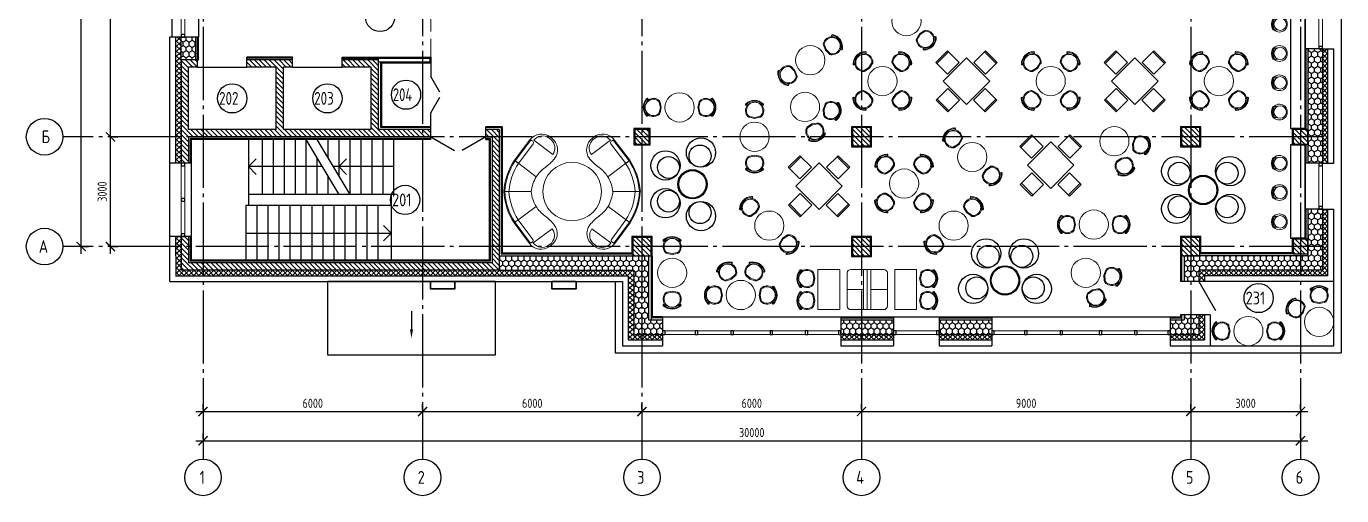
# Model space of a CAD drawing. Header units: millimetres. Extents: x -4830 to 49130, y -6810 to 29910.
# Drawn here: x -4830 to 31127, y -6810 to 6019 of the extents above; entities that cross this region are included whole.
import ezdxf

# ---------------------------------------------------------------- set-up
doc = ezdxf.new("R2010")
doc.units = ezdxf.units.MM
doc.linetypes.add('ГОСТ 2.303 4', pattern=[7, 5, -2, 0])
doc.linetypes.add('ГОСТ 2.303 5', pattern=[24, 20, -1.5, 1, -1.5])
doc.layers.add('Оборудование', color=5, linetype='Continuous', lineweight=18)
doc.layers.add('оси', color=7, linetype='Continuous')
doc.layers.add('текст', color=7, linetype='Continuous')
doc.styles.add('ГОСТ 2.304', font='CS_Gost2304.shx')
doc.dimstyles.new('СПДС', dxfattribs={"dimscale": 100, "dimtxt": 2.5, "dimasz": 2.5, "dimexe": 2, "dimexo": 0.625, "dimgap": 1, "dimtad": 1, "dimdec": 0, "dimtxsty": 'ГОСТ 2.304', "dimblk": 'OBLIQUE', "dimblk1": 'OBLIQUE', "dimblk2": 'OBLIQUE', "dimcen": 2.5, "dimdle": 2, "dimadec": 0, "dimazin": 2, "dimtfac": 0.75, "dimtdec": 4, "dimtmove": 1, "dimatfit": 3, "dimfxl": 1, "dimtfill": 1, "dimtolj": 1, "dimarcsym": 1})
pattern_1 = [(135, (-136569.68, -10084.31), (-67.35192, -67.35192), [])]
pattern_2 = [(135, (-136569.68, -10084.31), (-67.35192, -67.35192), []), (225, (-136569.68, -10084.31), (67.35192, -67.35192), [])]
pattern_3 = [(90, (-136569.684, -10084.31), (-82.48892, 142.875), [95.25, -190.5]), (210, (-136569.684, -10084.31), (-82.48892, -142.875), [95.25, -190.5]), (150, (-136569.684, -10084.31), (-164.97784, 3e-07), [-190.5, 95.25])]
pattern_4 = [(135, (-151569.68, -34084.31), (-67.35192, -67.35192), [])]

# ---------------------------------------------------------------- blocks, each defined once
blk = doc.blocks.new('_ArchTick')
at = {"color": 0, "linetype": 'ByBlock', "const_width": 0.15}
blk.add_lwpolyline([(-0.5, -0.5), (0.5, 0.5)], dxfattribs=at)
blk = doc.blocks.new('*D37')
at = {"layer": 'оси', "color": 0, "lineweight": -2, "ltscale": 100, "transparency": 16777216}
for p, q in [((-200, -5310), (30200, -5310)), ((0, -5247.5), (0, -5110)), ((30000, -5247.5), (30000, -5110))]:
    blk.add_line(p, q, dxfattribs=at)
at = {"layer": 'оси', "color": 0, "lineweight": -2, "ltscale": 100, "transparency": 16777216, "xscale": 250, "yscale": 250, "zscale": 250, "rotation": 180}
blk.add_blockref('_ArchTick', (0, -5310), dxfattribs=at)
at = {"layer": 'оси', "color": 0, "lineweight": -2, "ltscale": 100, "transparency": 16777216, "xscale": 250, "yscale": 250, "zscale": 250}
blk.add_blockref('_ArchTick', (30000, -5310), dxfattribs=at)
at = {"layer": 'оси', "color": 0, "ltscale": 100, "transparency": 16777216, "insert": (15000, -5085), "char_height": 250, "attachment_point": 5, "style": 'ГОСТ 2.304', "bg_fill": 3, "box_fill_scale": 1.1, "bg_fill_color": 256, "bg_fill_true_color": 13158600, "bg_fill_transparency": 0}
blk.add_mtext('\\A1;30000', dxfattribs=at)
blk = doc.blocks.new('*D38')
at = {"layer": 'оси', "color": 0, "lineweight": -2, "ltscale": 100, "transparency": 16777216}
for p, q in [((0, -4447.5), (0, -4310)), ((6000, -4447.5), (6000, -4310)), ((-200, -4510), (6200, -4510))]:
    blk.add_line(p, q, dxfattribs=at)
at = {"layer": 'оси', "color": 0, "lineweight": -2, "ltscale": 100, "transparency": 16777216, "xscale": 250, "yscale": 250, "zscale": 250, "rotation": 180}
blk.add_blockref('_ArchTick', (0, -4510), dxfattribs=at)
at = {"layer": 'оси', "color": 0, "lineweight": -2, "ltscale": 100, "transparency": 16777216, "xscale": 250, "yscale": 250, "zscale": 250}
blk.add_blockref('_ArchTick', (6000, -4510), dxfattribs=at)
at = {"layer": 'оси', "color": 0, "ltscale": 100, "transparency": 16777216, "insert": (3000, -4285), "char_height": 250, "attachment_point": 5, "style": 'ГОСТ 2.304', "bg_fill": 3, "box_fill_scale": 1.1, "bg_fill_color": 256, "bg_fill_true_color": 13158600, "bg_fill_transparency": 0}
blk.add_mtext('\\A1;6000', dxfattribs=at)
blk = doc.blocks.new('*D39')
at = {"layer": 'оси', "color": 0, "lineweight": -2, "ltscale": 100, "transparency": 16777216}
for p, q in [((6000, -4447.5), (6000, -4310)), ((12000, -4447.5), (12000, -4310)), ((5800, -4510), (12200, -4510))]:
    blk.add_line(p, q, dxfattribs=at)
at = {"layer": 'оси', "color": 0, "lineweight": -2, "ltscale": 100, "transparency": 16777216, "xscale": 250, "yscale": 250, "zscale": 250, "rotation": 180}
blk.add_blockref('_ArchTick', (6000, -4510), dxfattribs=at)
at = {"layer": 'оси', "color": 0, "lineweight": -2, "ltscale": 100, "transparency": 16777216, "xscale": 250, "yscale": 250, "zscale": 250}
blk.add_blockref('_ArchTick', (12000, -4510), dxfattribs=at)
at = {"layer": 'оси', "color": 0, "ltscale": 100, "transparency": 16777216, "insert": (9000, -4285), "char_height": 250, "attachment_point": 5, "style": 'ГОСТ 2.304', "bg_fill": 3, "box_fill_scale": 1.1, "bg_fill_color": 256, "bg_fill_true_color": 13158600, "bg_fill_transparency": 0}
blk.add_mtext('\\A1;6000', dxfattribs=at)
blk = doc.blocks.new('*D40')
at = {"layer": 'оси', "color": 0, "lineweight": -2, "ltscale": 100, "transparency": 16777216}
for p, q in [((12000, -4447.5), (12000, -4310)), ((18000, -4447.5), (18000, -4310)), ((11800, -4510), (18200, -4510))]:
    blk.add_line(p, q, dxfattribs=at)
at = {"layer": 'оси', "color": 0, "lineweight": -2, "ltscale": 100, "transparency": 16777216, "xscale": 250, "yscale": 250, "zscale": 250, "rotation": 180}
blk.add_blockref('_ArchTick', (12000, -4510), dxfattribs=at)
at = {"layer": 'оси', "color": 0, "lineweight": -2, "ltscale": 100, "transparency": 16777216, "xscale": 250, "yscale": 250, "zscale": 250}
blk.add_blockref('_ArchTick', (18000, -4510), dxfattribs=at)
at = {"layer": 'оси', "color": 0, "ltscale": 100, "transparency": 16777216, "insert": (15000, -4285), "char_height": 250, "attachment_point": 5, "style": 'ГОСТ 2.304', "bg_fill": 3, "box_fill_scale": 1.1, "bg_fill_color": 256, "bg_fill_true_color": 13158600, "bg_fill_transparency": 0}
blk.add_mtext('\\A1;6000', dxfattribs=at)
blk = doc.blocks.new('*D41')
at = {"layer": 'оси', "color": 0, "lineweight": -2, "ltscale": 100, "transparency": 16777216}
for p, q in [((18000, -4447.5), (18000, -4310)), ((27000, -4447.5), (27000, -4310)), ((17800, -4510), (27200, -4510))]:
    blk.add_line(p, q, dxfattribs=at)
at = {"layer": 'оси', "color": 0, "lineweight": -2, "ltscale": 100, "transparency": 16777216, "xscale": 250, "yscale": 250, "zscale": 250, "rotation": 180}
blk.add_blockref('_ArchTick', (18000, -4510), dxfattribs=at)
at = {"layer": 'оси', "color": 0, "lineweight": -2, "ltscale": 100, "transparency": 16777216, "xscale": 250, "yscale": 250, "zscale": 250}
blk.add_blockref('_ArchTick', (27000, -4510), dxfattribs=at)
at = {"layer": 'оси', "color": 0, "ltscale": 100, "transparency": 16777216, "insert": (22500, -4285), "char_height": 250, "attachment_point": 5, "style": 'ГОСТ 2.304', "bg_fill": 3, "box_fill_scale": 1.1, "bg_fill_color": 256, "bg_fill_true_color": 13158600, "bg_fill_transparency": 0}
blk.add_mtext('\\A1;9000', dxfattribs=at)
blk = doc.blocks.new('*D42')
at = {"layer": 'оси', "color": 0, "lineweight": -2, "ltscale": 100, "transparency": 16777216}
for p, q in [((27000, -4447.5), (27000, -4310)), ((30000, -4447.5), (30000, -4310)), ((26800, -4510), (30200, -4510))]:
    blk.add_line(p, q, dxfattribs=at)
at = {"layer": 'оси', "color": 0, "lineweight": -2, "ltscale": 100, "transparency": 16777216, "xscale": 250, "yscale": 250, "zscale": 250, "rotation": 180}
blk.add_blockref('_ArchTick', (27000, -4510), dxfattribs=at)
at = {"layer": 'оси', "color": 0, "lineweight": -2, "ltscale": 100, "transparency": 16777216, "xscale": 250, "yscale": 250, "zscale": 250}
blk.add_blockref('_ArchTick', (30000, -4510), dxfattribs=at)
at = {"layer": 'оси', "color": 0, "ltscale": 100, "transparency": 16777216, "insert": (28500, -4285), "char_height": 250, "attachment_point": 5, "style": 'ГОСТ 2.304', "bg_fill": 3, "box_fill_scale": 1.1, "bg_fill_color": 256, "bg_fill_true_color": 13158600, "bg_fill_transparency": 0}
blk.add_mtext('\\A1;3000', dxfattribs=at)
blk = doc.blocks.new('*D43')
at = {"layer": 'оси', "color": 0, "lineweight": -2, "ltscale": 100, "transparency": 16777216}
for p, q in [((-3330, -200), (-3330, 27200)), ((-3267.5, 27000), (-3130, 27000)), ((-3267.5, 0), (-3130, 0))]:
    blk.add_line(p, q, dxfattribs=at)
at = {"layer": 'оси', "color": 0, "lineweight": -2, "ltscale": 100, "transparency": 16777216, "xscale": 250, "yscale": 250, "zscale": 250}
for p, rotation in [((-3330, 27000), 90), ((-3330, 0), 270)]:
    blk.add_blockref('_ArchTick', p, dxfattribs=dict(at, rotation=rotation))
at = {"layer": 'оси', "color": 0, "ltscale": 100, "transparency": 16777216, "insert": (-3555, 12600), "char_height": 250, "attachment_point": 5, "rotation": 90, "style": 'ГОСТ 2.304', "bg_fill": 3, "box_fill_scale": 1.1, "bg_fill_color": 256, "bg_fill_true_color": 13158600, "bg_fill_transparency": 0}
blk.add_mtext('\\A1;27000', dxfattribs=at)
blk = doc.blocks.new('*D44')
at = {"layer": 'оси', "color": 0, "lineweight": -2, "ltscale": 100, "transparency": 16777216}
for p, q in [((-2530, -200), (-2530, 3200)), ((-2467.5, 3000), (-2330, 3000)), ((-2467.5, 0), (-2330, 0))]:
    blk.add_line(p, q, dxfattribs=at)
at = {"layer": 'оси', "color": 0, "lineweight": -2, "ltscale": 100, "transparency": 16777216, "xscale": 250, "yscale": 250, "zscale": 250}
for p, rotation in [((-2530, 3000), 90), ((-2530, 0), 270)]:
    blk.add_blockref('_ArchTick', p, dxfattribs=dict(at, rotation=rotation))
at = {"layer": 'оси', "color": 0, "ltscale": 100, "transparency": 16777216, "insert": (-2755, 1500), "char_height": 250, "attachment_point": 5, "rotation": 90, "style": 'ГОСТ 2.304', "bg_fill": 3, "box_fill_scale": 1.1, "bg_fill_color": 256, "bg_fill_true_color": 13158600, "bg_fill_transparency": 0}
blk.add_mtext('\\A1;3000', dxfattribs=at)
blk = doc.blocks.new('*D48')
at = {"layer": 'оси', "color": 0, "lineweight": -2, "ltscale": 100, "transparency": 16777216}
for p, q in [((-2530, 2800), (-2530, 10200)), ((-2467.5, 10000), (-2330, 10000)), ((-2467.5, 3000), (-2330, 3000))]:
    blk.add_line(p, q, dxfattribs=at)
at = {"layer": 'оси', "color": 0, "lineweight": -2, "ltscale": 100, "transparency": 16777216, "xscale": 250, "yscale": 250, "zscale": 250}
for p, rotation in [((-2530, 10000), 90), ((-2530, 3000), 270)]:
    blk.add_blockref('_ArchTick', p, dxfattribs=dict(at, rotation=rotation))
at = {"layer": 'оси', "color": 0, "ltscale": 100, "transparency": 16777216, "insert": (-2755, 6500), "char_height": 250, "attachment_point": 5, "rotation": 90, "style": 'ГОСТ 2.304', "bg_fill": 3, "box_fill_scale": 1.1, "bg_fill_color": 256, "bg_fill_true_color": 13158600, "bg_fill_transparency": 0}
blk.add_mtext('\\A1;7000', dxfattribs=at)
blk = doc.blocks.new('барный стул 1')
at = {"layer": 'Оборудование', "ltscale": 60}
for p, q in [((59.999999, 150), (183.593644, 150)), ((59.999999, -150), (183.593644, -150))]:
    blk.add_line(p, q, dxfattribs=at)
blk.add_circle((-20.000001, 0), 170, dxfattribs=at)
for centre, radius, start, end in [((0, 0), 215, 45.5846910006, 314.4153089994), ((-155.531875, 0), 326.155917, 332.6191679998, 27.3808320002), ((-129.255814, 0), 326.155917, 332.6191679998, 27.3808320002), ((-106.022796, 0), 326.155917, 332.6191679998, 27.3808320002)]:
    blk.add_arc(centre, radius, start, end, dxfattribs=at)
blk = doc.blocks.new('ММ313 1470х3150')
at = {"layer": 'Оборудование'}
for p, q in [((0, 0), (-4, -750)), ((0, 0), (-4, -750)), ((-1417, -698), (-855, -280)), ((-840, -300), (-1402, -717)), ((-855, -280), (-408, -883)), ((-408, -883), (-855, -280)), ((-773, -392), (-840, -300)), ((400, -887), (852, -289)), ((852, -289), (400, -887)), ((852, -289), (400, -887)), ((769, -399), (837, -309)), ((837, -309), (1395, -731)), ((1410, -711), (852, -289)), ((-1310, -790), (-773, -392)), ((1302, -803), (769, -399)), ((-1407, -804), (-1020, -1326)), ((-1406, -745), (-1380, -780)), ((1400, -818), (1007, -1336)), ((1398, -759), (1372, -794)), ((-1470, -1297), (-1500, -1257)), ((-1440, -1264), (-1470, -1224)), ((1427, -1278), (1457, -1238)), ((1457, -1312), (1488, -1272))]:
    blk.add_line(p, q, dxfattribs=at)
for centre, radius, start, end in [((103, -1760), 1763, 93.3624, 122.9455), ((103, -1760), 1738, 93.4173, 122.8906), ((106, -1768), 1631, 93.7521, 122.5558), ((-123, -1767), 1631, 56.8822, 85.6859), ((-121, -1758), 1763, 56.4925, 86.0756), ((-121, -1759), 1738, 56.5474, 86.0207), ((-1179, -1019), 400, 126.584, 216.584), ((-1390, -733), 20, 126.584, 216.584), ((1169, -1030), 400, 322.8541, 52.8541), ((-1229, -1045), 300, 126.584, 216.584), ((-1339, -750), 50, 216.584, 306.584), ((99, -1697), 959, 121.9357, 143.1368), ((80, -1687), 941, 95.1103, 121.2517), ((-97, -1687), 941, 58.1863, 84.3277), ((-116, -1696), 959, 36.3012, 57.5023), ((1332, -763), 50, 232.8541, 322.8541), ((1382, -747), 20, 322.8541, 52.8541), ((1218, -1057), 300, 322.8541, 52.8541), ((-1149, -1059), 400, 216.584, 306.584), ((-1199, -1085), 300, 216.584, 306.584), ((-1723, -376), 1291, 308.986, 324.7748), ((1719, -393), 1291, 214.6633, 230.452), ((1139, -1070), 400, 232.8541, 322.8541), ((1188, -1097), 300, 232.8541, 322.8541)]:
    blk.add_arc(centre, radius, start, end, dxfattribs=at)
blk = doc.blocks.new('стол 5')
at = {"layer": 'Оборудование', "ltscale": 100}
blk.add_circle((0, 0), 800, dxfattribs=at)
at = {"layer": 'Оборудование', "rotation": 90}
blk.add_blockref('ММ313 1470х3150', (-1866, 4), dxfattribs=at)
at = {"layer": 'Оборудование', "xscale": -1, "rotation": 270}
blk.add_blockref('ММ313 1470х3150', (1866, 4), dxfattribs=at)
blk = doc.blocks.new('стул 2')
at = {"layer": 'Оборудование'}
for p, q in [((-144, 186), (0, 218)), ((-139, 161), (0, 192)), ((0, 218), (144, 186)), ((0, 192), (139, 161)), ((-217, -139), (-205, -139)), ((205, -139), (225, -139))]:
    blk.add_line(p, q, dxfattribs=at)
for centre, radius, start, end in [((0, 0), 248, 137.6785, 214.0081), ((0, 0), 223, 137.6785, 42.261), ((-139, 126), 60, 89.9697, 137.6785), ((-139, 126), 35, 89.9697, 137.6785), ((139, 126), 60, 42.261, 89.9697), ((139, 126), 35, 42.261, 89.9697), ((0, 0), 248, 325.9314, 42.261), ((-217, -164), 25, 89.9697, 226.7821), ((4, 72), 328, 222.4658, 317.4737), ((4, 72), 348, 226.7821, 313.1573), ((0, 51), 279, 222.6643, 317.2752), ((225, -164), 25, 313.1573, 89.9697)]:
    blk.add_arc(centre, radius, start, end, dxfattribs=at)
blk = doc.blocks.new('стол 9')
at = {"layer": 'Оборудование', "ltscale": 100}
blk.add_circle((0, 0), 400, dxfattribs=at)
at = {"layer": 'Оборудование'}
for p, rotation in [((-359, 622), 209.9999999999999), ((-718, 0), 270)]:
    blk.add_blockref('стул 2', p, dxfattribs=dict(at, rotation=rotation))
blk = doc.blocks.new('стол 10')
at = {"layer": 'Оборудование', "ltscale": 100}
blk.add_circle((0, 0), 400, dxfattribs=at)
at = {"layer": 'Оборудование', "xscale": -1, "rotation": 270}
blk.add_blockref('стул 2', (-718, 0), dxfattribs=at)
at = {"layer": 'Оборудование', "rotation": 90.00000000000001}
blk.add_blockref('стул 2', (718, 0), dxfattribs=at)
blk = doc.blocks.new('стол 8')
at = {"layer": 'Оборудование', "ltscale": 100}
blk.add_circle((0, 0), 400, dxfattribs=at)
at = {"layer": 'Оборудование'}
for p, rotation in [((-359, 622), 209.9999999999999), ((-718, 0), 270)]:
    blk.add_blockref('стул 2', p, dxfattribs=dict(at, rotation=rotation))
at = {"layer": 'Оборудование', "xscale": -1}
for p, rotation in [((359, 622), 150), ((718, 0), 90)]:
    blk.add_blockref('стул 2', p, dxfattribs=dict(at, rotation=rotation))
blk = doc.blocks.new('стол 7')
at = {"layer": 'Оборудование'}
for p, q in [((-550, -450), (-550, 450)), ((-450, 550), (0, 550)), ((-100, 550), (-100, -550)), ((0, 550), (0, -550)), ((-100, 0), (-550, 0)), ((0, -550), (-450, -550))]:
    blk.add_line(p, q, dxfattribs=at)
at = {"layer": 'Оборудование', "ltscale": 100}
blk.add_lwpolyline([(-750, -550), (-750, 550), (-1350, 550), (-1350, -550)], close=True, dxfattribs=at)
at = {"layer": 'Оборудование'}
for centre, start, end in [((-450, 450), 90, 180), ((-450, -450), 180, 270)]:
    blk.add_arc(centre, 100, start, end, dxfattribs=at)
at = {"layer": 'Оборудование', "rotation": 270}
for p in [(-1650, 300), (-1650, -300)]:
    blk.add_blockref('стул 2', p, dxfattribs=at)
blk = doc.blocks.new('стол 11')
at = {"layer": 'Оборудование', "ltscale": 100}
blk.add_circle((0, 0), 400, dxfattribs=at)
at = {"layer": 'Оборудование', "xscale": -1}
for p, rotation in [((0, 718), 180), ((-718, 0), 270)]:
    blk.add_blockref('стул 2', p, dxfattribs=dict(at, rotation=rotation))
at = {"layer": 'Оборудование', "rotation": 90.00000000000001}
blk.add_blockref('стул 2', (718, 0), dxfattribs=at)
at = {"layer": 'Оборудование'}
blk.add_blockref('стул 2', (0, -718), dxfattribs=at)
blk = doc.blocks.new('стул 1')
at = {"layer": 'Оборудование'}
for p, q in [((-450, -225), (-450, 225)), ((-450, 225), (0, 225)), ((-410, -225), (-410, 225)), ((0, 225), (0, -225)), ((0, -225), (-450, -225))]:
    blk.add_line(p, q, dxfattribs=at)
blk = doc.blocks.new('стол 4')
at = {"layer": 'Оборудование', "ltscale": 100}
blk.add_lwpolyline([(-900, 0), (0, 0), (0, -900), (-900, -900)], close=True, dxfattribs=at)
at = {"layer": 'Оборудование', "rotation": 270}
blk.add_blockref('стул 1', (-457, 56), dxfattribs=at)
at = {"layer": 'Оборудование'}
blk.add_blockref('стул 1', (-956, -457), dxfattribs=at)
at = {"layer": 'Оборудование', "xscale": -1}
blk.add_blockref('стул 1', (56, -457), dxfattribs=at)
at = {"layer": 'Оборудование', "xscale": -1, "rotation": 270}
blk.add_blockref('стул 1', (-457, -956), dxfattribs=at)

msp = doc.modelspace()

# ---------------------------------------------------------------- hatches: boundary and pattern name
at = {"ltscale": 100}
h = msp.add_hatch(dxfattribs=at)
h.set_pattern_fill('ANSI37', color=256, scale=30, angle=90)
h.set_pattern_definition(pattern_2)
h.paths.add_polyline_path([(-600, 5100), (-600, 5725), (-747.8, 5725), (-747.4, 2275), (-600, 2275)])
h = msp.add_hatch(dxfattribs=at)
h.set_pattern_fill('HONEY', color=256, scale=30, angle=90)
h.set_pattern_definition(pattern_3)
h.paths.add_polyline_path([(-200, 5725), (-600, 5725), (-600, 5100), (-200, 5100)])
h = msp.add_hatch(dxfattribs=at)
h.set_pattern_fill('HONEY', color=256, scale=30, angle=90)
h.set_pattern_definition(pattern_3)
h.paths.add_polyline_path([(30600, 5400), (30500, 5400), (30200, 5400), (30200, 2275), (30600, 2275)])
h = msp.add_hatch(dxfattribs=at)
h.set_pattern_fill('ANSI37', color=256, scale=30, angle=90)
h.set_pattern_definition(pattern_2)
h.paths.add_polyline_path([(30750, 5400), (30600, 5400), (30600, 2275), (30750, 2275)])
h = msp.add_hatch(dxfattribs=at)
h.set_pattern_fill('ANSI31', color=256, scale=30, angle=90)
h.set_pattern_definition(pattern_1)
h.paths.add_polyline_path([(6225, 3200), (4800, 3200), (4800, 5100), (3800, 5100), (3800, 4900), (4600, 4900), (4600, 3200), (2200, 3200), (2200, 4900), (2450, 4900), (2450, 5100), (1200, 5100), (1200, 4900), (2000, 4900), (2000, 3200), (-400, 3200), (-400, 4900), (-150, 4900), (-150, 5100), (-600, 5100), (-600, 2275), (-500, 2275), (-400, 2275), (-400, 3000), (6225, 3000)])
h = msp.add_hatch(dxfattribs=at)
h.set_pattern_fill('ANSI31', color=256, scale=30, angle=90)
h.set_pattern_definition([(135, (-145569.68, -31084.31), (-67.35192, -67.35192), [])])
h.paths.add_polyline_path([(18250, 3250), (17750, 3250), (17750, 2750), (18250, 2750)])
h = msp.add_hatch(dxfattribs=at)
h.set_pattern_fill('ANSI31', color=256, scale=30, angle=90)
h.set_pattern_definition([(135, (-136569.68, -31084.31), (-67.35192, -67.35192), [])])
h.paths.add_polyline_path([(27250, 3250), (26750, 3250), (26750, 2750), (27250, 2750)])
h = msp.add_hatch(dxfattribs=at)
h.set_pattern_fill('ANSI31', color=256, scale=30, angle=90)
h.set_pattern_definition(pattern_1)
h.paths.add_polyline_path([(8100, 3200), (7735, 3200), (7735, 3000), (7900, 3000), (7900, -450), (-400, -450), (-400, 275), (-600, 275), (-600, -650), (8100, -650)])
h = msp.add_hatch(dxfattribs=at)
h.set_pattern_fill('ANSI31', color=256, scale=30, angle=90)
h.set_pattern_definition(pattern_4)
h.paths.add_polyline_path([(12200, 3200), (11800, 3200), (11800, 2800), (12200, 2800)])
h = msp.add_hatch(dxfattribs=at)
h.set_pattern_fill('ANSI31', color=256, scale=30, angle=90)
h.set_pattern_definition([(135, (-133569.68, -34084.31), (-67.35192, -67.35192), [])])
h.paths.add_polyline_path([(30200, 3200), (29800, 3200), (29800, 2800), (30200, 2800)])
h = msp.add_hatch(dxfattribs=at)
h.set_pattern_fill('HONEY', color=256, scale=30, angle=90)
h.set_pattern_definition(pattern_3)
h.paths.add_polyline_path([(30600, 1025), (30500, 1025), (30200, 1025), (30200, -250), (26850, -250), (26825, -250), (26825, -960), (27225, -960), (27225, -650), (30600, -650)])
h = msp.add_hatch(dxfattribs=at)
h.set_pattern_fill('ANSI37', color=256, scale=30, angle=90)
h.set_pattern_definition(pattern_2)
h.paths.add_polyline_path([(30750, 1025), (30600, 1025), (30600, -650), (30600, -800), (30750, -800)])
h.paths.add_polyline_path([(30600, -650), (27225, -650), (27225, -960), (27375, -960), (27375, -800), (30600, -800)])
h = msp.add_hatch(dxfattribs=at)
h.set_pattern_fill('ANSI37', color=256, scale=30, angle=90)
h.set_pattern_definition(pattern_2)
h.paths.add_polyline_path([(11775, -650), (8100, -650), (-600, -650), (-600, 275), (-747.2, 275), (-747.1, -800), (11624.7, -797.7), (11625, -2550), (12560, -2550), (12560, -2400), (11775, -2400)])
h = msp.add_hatch(dxfattribs=at)
h.set_pattern_fill('ANSI31', color=256, scale=30, angle=90)
h.set_pattern_definition(pattern_4)
h.paths.add_polyline_path([(12250, 250), (11750, 250), (11750, -250), (12250, -250)])
h = msp.add_hatch(dxfattribs=at)
h.set_pattern_fill('ANSI31', color=256, scale=30, angle=90)
h.set_pattern_definition([(135, (-145569.68, -34084.31), (-67.35192, -67.35192), [])])
h.paths.add_polyline_path([(18250, 250), (17750, 250), (17750, -250), (18250, -250)])
h = msp.add_hatch(dxfattribs=at)
h.set_pattern_fill('ANSI31', color=256, scale=30, angle=90)
h.set_pattern_definition([(135, (-136569.68, -34084.31), (-67.35192, -67.35192), [])])
h.paths.add_polyline_path([(27250, 250), (26750, 250), (26750, -250), (27250, -250)])
h = msp.add_hatch(dxfattribs=at)
h.set_pattern_fill('ANSI31', color=256, scale=30, angle=90)
h.set_pattern_definition([(135, (-133569.68, -37084.31), (-67.35192, -67.35192), [])])
h.paths.add_polyline_path([(30200, 200), (29800, 200), (29800, -200), (30200, -200)])
h = msp.add_hatch(dxfattribs=at)
h.set_pattern_fill('HONEY', color=256, scale=30, angle=90)
h.set_pattern_definition(pattern_3)
h.paths.add_polyline_path([(12560, -2000), (12175, -2000), (12175, -250), (11750, -250), (8100, -250), (8100, -650), (11775, -650), (11775, -2400), (12560, -2400), (12560, -2300)])
h = msp.add_hatch(dxfattribs=at)
h.set_pattern_fill('HONEY', color=256, scale=30, angle=90)
h.set_pattern_definition(pattern_3)
h.paths.add_polyline_path([(18875, -2000), (17440, -2000), (17440, -2400), (18875, -2400), (18875, -2300)])
h = msp.add_hatch(dxfattribs=at)
h.set_pattern_fill('HONEY', color=256, scale=30, angle=90)
h.set_pattern_definition(pattern_3)
h.paths.add_polyline_path([(21560, -2000), (20125, -2000), (20125, -2400), (21560, -2400), (21560, -2300)])
h = msp.add_hatch(dxfattribs=at)
h.set_pattern_fill('HONEY', color=256, scale=30, angle=90)
h.set_pattern_definition(pattern_3)
h.paths.add_polyline_path([(27225, -1870), (26825, -1870), (26825, -2000), (26440, -2000), (26440, -2400), (27225, -2400)])
h = msp.add_hatch(dxfattribs=at)
h.set_pattern_fill('ANSI37', color=256, scale=30, angle=90)
h.set_pattern_definition(pattern_2)
h.paths.add_polyline_path([(27375, -2400), (27225, -2400), (26440, -2400), (26440, -2550), (27375, -2550)])
h.paths.add_polyline_path([(27375, -1870), (27225, -1870), (27225, -2400), (27375, -2400)])
h = msp.add_hatch(dxfattribs=at)
h.set_pattern_fill('ANSI37', color=256, scale=30, angle=90)
h.set_pattern_definition(pattern_2)
h.paths.add_polyline_path([(18875, -2400), (17440, -2400), (17440, -2550), (18875, -2550)])
h = msp.add_hatch(dxfattribs=at)
h.set_pattern_fill('ANSI37', color=256, scale=30, angle=90)
h.set_pattern_definition(pattern_2)
h.paths.add_polyline_path([(21560, -2400), (20125, -2400), (20125, -2550), (21560, -2550)])

# ---------------------------------------------------------------- linework, layer by layer
for p, q in [((31110, 17900), (31110, -2910)), ((-850, 8850), (-850, 5725)), ((-125, 8850), (-125, 5725)), ((30125, 8525), (30125, 5400)), ((-910, -960), (-910, 5725)), ((-600, 5725), (-910, 5725)), ((-747.8, 5725), (-747.4, 2275)), ((-600, 5100), (-600, 5725)), ((-125, 5725), (-600, 5725)), ((-200, 5100), (-200, 5725)), ((-150, 5100), (-150, 5725)), ((-125, 5100), (-125, 5725)), ((30125, 5400), (30125, 3225)), ((30600, 5400), (30125, 5400)), ((30150, 5400), (30150, 3200)), ((30200, 5400), (30200, 2275)), ((30600, 5400), (30600, 2275)), ((30600, 5400), (30910, 5400)), ((30750, 2275), (30750, 5400)), ((30910, 2275), (30910, 5400)), ((-600, 5100), (-600, 2275)), ((-150, 5100), (-600, 5100)), ((-150, 5100), (-125, 5100)), ((-150, 4900), (-150, 5100)), ((2450, 5175), (1200, 5175)), ((1200, 4900), (1200, 5175)), ((2450, 5150), (1200, 5150)), ((2450, 5100), (1200, 5100)), ((2450, 4900), (2450, 5175)), ((3800, 4900), (3800, 5175)), ((3800, 5175), (6225, 5175)), ((3800, 5150), (6200, 5150)), ((4800, 5100), (3800, 5100)), ((4800, 5100), (4800, 5150)), ((4800, 3200), (4800, 5100)), ((4800, 5050), (6200, 5050)), ((4850, 5050), (4850, 3250)), ((6200, 5150), (6200, 5050)), ((6225, 5175), (6225, 5025)), ((-150, 4900), (-400, 4900)), ((-400, 3200), (-400, 4900)), ((-150, 4900), (1200, 4900)), ((2000, 4900), (1200, 4900)), ((2000, 3200), (2000, 4900)), ((2450, 4900), (2200, 4900)), ((2200, 3200), (2200, 4900)), ((2450, 4900), (3800, 4900)), ((4600, 4900), (3800, 4900)), ((4600, 3200), (4600, 4900)), ((4875, 5025), (4875, 3275)), ((4875, 5025), (6225, 5025)), ((6225, 5025), (6225, 4650)), ((6225, 3275), (6225, 3650)), ((6225, 3250), (4850, 3250)), ((6225, 3275), (4875, 3275)), ((6225, 2925), (6225, 3275)), ((8175, 3275), (7735, 3275)), ((7735, 2925), (7735, 3275)), ((8150, 3250), (7735, 3250)), ((8150, 3250), (8150, -200)), ((8175, 3275), (8175, -175)), ((2000, 3200), (-400, 3200)), ((6225, 3000), (-400, 3000)), ((-400, 3000), (-400, 2275)), ((6225, 2950), (-350, 2950)), ((-350, 2950), (-350, 2275)), ((6225, 2925), (-325, 2925)), ((-325, 2925), (-325, 2275)), ((1245, 2925), (1245, 1125)), ((1615, 2925), (1615, 1425)), ((1915, 2925), (1915, 1425)), ((4600, 3200), (2200, 3200)), ((2215, 2925), (2215, 1425)), ((2515, 2925), (2515, 1425)), ((2815, 2925), (2815, 1425)), ((2815, 2925), (3715, 1425)), ((3115, 2925), (4015, 1425)), ((3415, 2925), (3415, 2425)), ((3715, 2925), (3715, 1925)), ((4015, 2925), (4015, 1425)), ((4315, 2925), (4315, 1425)), ((4615, 2925), (4615, 1425)), ((6225, 3200), (4800, 3200)), ((4915, 2925), (4915, 1425)), ((5215, 1425), (5215, 2925)), ((6225, 3000), (6874.5, 2625)), ((7735, 3000), (7085.5, 2625)), ((8100, 3200), (7735, 3200)), ((7735, 3000), (7900, 3000)), ((7735, 2950), (7850, 2950)), ((7735, 2925), (7825, 2925)), ((7825, 2925), (7825, -375)), ((7850, 2950), (7850, -400)), ((7900, 3000), (7900, -450)), ((8100, 3200), (8100, -650)), ((30125, 2775), (30125, 2275)), ((30150, 2800), (30150, 2275)), ((-600, 2275), (-910, 2275)), ((-325, 2275), (-600, 2275)), ((-325, 2275), (-325, 275)), ((1245, 2185), (1457.1, 2397.1)), ((3259, 2185), (1245, 2185)), ((1245, 2185), (1457.1, 1972.9)), ((3115, 2425), (3115, 1425)), ((5215, 2185), (3559, 2185)), ((3715, 2185), (3927.1, 2397.1)), ((3715, 2185), (3927.1, 1972.9)), ((30600, 2275), (30125, 2275)), ((30125, 2275), (30125, 1025)), ((30600, 2275), (30910, 2275)), ((3415, 1925), (3415, 1425)), ((5145, 1125), (1175, 1125)), ((1175, 1125), (1175, -375)), ((5215, 1425), (1245, 1425)), ((1475, 1125), (1475, -375)), ((1775, 1125), (1775, -375)), ((2075, 1125), (2075, -375)), ((2375, 1125), (2375, -375)), ((2675, 1125), (2675, -375)), ((2975, 1125), (2975, -375)), ((3275, 1125), (3275, -375)), ((3575, 1125), (3575, -375)), ((3875, 1125), (3875, -375)), ((4175, 1125), (4175, -375)), ((4475, 1125), (4475, -375)), ((4775, 1125), (4775, -375)), ((5145, 1425), (5145, -375)), ((30125, 1025), (30125, 225)), ((30600, 1025), (30125, 1025)), ((30150, 1025), (30150, 200)), ((30200, 1025), (30200, -250)), ((30600, 1025), (30600, -650)), ((30600, 1025), (30910, 1025)), ((30750, -800), (30750, 1025)), ((30910, -2710), (30910, 1025)), ((1175, 365), (5145, 365)), ((5145, 365), (4932.9, 577.1)), ((5145, 365), (4932.9, 152.9)), ((-600, 275), (-910, 275)), ((-747.2, 275), (-747.1, -800)), ((-600, 275), (-600, -650)), ((-325, 275), (-600, 275)), ((-400, 275), (-400, -450)), ((-350, 275), (-350, -400)), ((-325, 275), (-325, -375)), ((8100, -250), (12175, -250)), ((8150, -200), (11750, -200)), ((8175, -175), (11725, -175)), ((12175, -250), (12175, -2000)), ((12250, -250), (12250, -2000)), ((12275, -250), (12275, -1925)), ((26725, -250), (26725, -960)), ((26750, -250), (26750, -960)), ((26825, -250), (26825, -960)), ((30200, -250), (26850, -250)), ((29800, -200), (27250, -200)), ((29775, -175), (27275, -175)), ((8100, -650), (-600, -650)), ((7900, -450), (-400, -450)), ((7850, -400), (-350, -400)), ((7825, -375), (-325, -375)), ((8100, -650), (11775, -650)), ((11775, -650), (11775, -2400)), ((30600, -650), (27225, -650)), ((27225, -650), (27225, -960)), ((-910, -960), (11465, -960)), ((-750, -800), (11624.7, -797.7)), ((11265, -960), (11265, -2910)), ((11465, -960), (11465, -2710)), ((11624.7, -797.6), (11625, -2550)), ((27225, -960), (26725, -960)), ((30910, -960), (27225, -960)), ((27225, -960), (27680, -1748.1)), ((27375, -800), (27375, -960)), ((30750, -800), (27375, -800)), ((12175, -2000), (12560, -2000)), ((12560, -1950), (12250, -1950)), ((12560, -1925), (12275, -1925)), ((12560, -1925), (12560, -2400)), ((12560, -1925), (17440, -1925)), ((17440, -1925), (18875, -1925)), ((17440, -1925), (17440, -2400)), ((17440, -1950), (18875, -1950)), ((17440, -2000), (18875, -2000)), ((18875, -1925), (18875, -2400)), ((18875, -1925), (20125, -1925)), ((20125, -1925), (21560, -1925)), ((20125, -1925), (20125, -2400)), ((20125, -1950), (21560, -1950)), ((20125, -2000), (21560, -2000)), ((21560, -1925), (21560, -2400)), ((21560, -1925), (26440, -1925)), ((26440, -1925), (26440, -2400)), ((26440, -1925), (26725, -1925)), ((26440, -1950), (26750, -1950)), ((26440, -2000), (26825, -2000)), ((26725, -1870), (26725, -1925)), ((27225, -1870), (26725, -1870)), ((26750, -1870), (26750, -2000)), ((26825, -1870), (26825, -2000)), ((27225, -1870), (27225, -2400)), ((27535, -1870), (27225, -1870)), ((27375, -1870), (27375, -2550)), ((27535, -1870), (27535, -2710)), ((11775, -2400), (12560, -2400)), ((12560, -2400), (12560, -2710)), ((17440, -2400), (18875, -2400)), ((17440, -2400), (17440, -2710)), ((18875, -2400), (18875, -2710)), ((20125, -2400), (21560, -2400)), ((20125, -2400), (20125, -2710)), ((21560, -2400), (21560, -2710)), ((26440, -2400), (27225, -2400)), ((26440, -2400), (26440, -2710)), ((11465, -2710), (12560, -2710)), ((11625, -2550), (12560, -2550)), ((17440, -2550), (18875, -2550)), ((17440, -2710), (18875, -2710)), ((20125, -2550), (21560, -2550)), ((20125, -2710), (21560, -2710)), ((26440, -2550), (27375, -2550)), ((26440, -2710), (30910, -2710)), ((11265, -2910), (31110, -2910))]:
    msp.add_line(p, q, dxfattribs=at)
at = {"lineweight": 15, "ltscale": 100}
for p, q in [((-600, 5725), (-600, 8850)), ((-500, 5725), (-500, 8850)), ((30500, 5400), (30500, 8525)), ((30600, 5400), (30600, 8525)), ((-600, 2275), (-600, 275)), ((-500, 2275), (-500, 275)), ((30500, 1025), (30500, 2275)), ((30600, 1025), (30600, 2275)), ((12560, -2300), (17440, -2300)), ((12560, -2400), (17440, -2400)), ((18875, -2300), (20125, -2300)), ((18875, -2400), (20125, -2400)), ((21560, -2300), (26440, -2300)), ((21560, -2400), (26440, -2400))]:
    msp.add_line(p, q, dxfattribs=at)
at = {"linetype": 'ГОСТ 2.303 4', "lineweight": 9, "ltscale": 100}
msp.add_line((6225, 5175), (6225, 8875), dxfattribs=at)
at = {"lineweight": -3, "ltscale": 100}
for p, q in [((6475, 4217), (6225, 4650)), ((6225, 3650), (6475, 4083))]:
    msp.add_line(p, q, dxfattribs=at)
at = {"linetype": 'Continuous', "ltscale": 100}
msp.add_line((5700, -1765.9), (5700, -2259.6), dxfattribs=at)
at = {"ltscale": 100}
for points in [[(30125, 3225), (30125, 9775), (29725, 9775), (29725, 3225)], [(-500, 5725), (-500, 5795), (-600, 5795), (-600, 5725)], [(30600, 5400), (30600, 5470), (30500, 5470), (30500, 5400)], [(17725, 2725), (18275, 2725), (18275, 3275), (17725, 3275)], [(17750, 2750), (18250, 2750), (18250, 3250), (17750, 3250)], [(26725, 2725), (27275, 2725), (27275, 3275), (26725, 3275)], [(26750, 2750), (27250, 2750), (27250, 3250), (26750, 3250)], [(11775, 2775), (12225, 2775), (12225, 3225), (11775, 3225)], [(11800, 2800), (12200, 2800), (12200, 3200), (11800, 3200)], [(29800, 2800), (30200, 2800), (30200, 3200), (29800, 3200)], [(30125, 225), (30125, 2775), (29725, 2775), (29725, 225)], [(-500, 2205), (-500, 2275), (-600, 2275), (-600, 2205)], [(30600, 2205), (30600, 2275), (30500, 2275), (30500, 2205)], [(-500, 1240), (-500, 1310), (-600, 1310), (-600, 1240)], [(30600, 1025), (30600, 1095), (30500, 1095), (30500, 1025)], [(-500, 275), (-500, 345), (-600, 345), (-600, 275)], [(11750, -250), (12250, -250), (12250, 250), (11750, 250)], [(17725, -275), (18275, -275), (18275, 275), (17725, 275)], [(17750, -250), (18250, -250), (18250, 250), (17750, 250)], [(26750, -250), (27250, -250), (27250, 250), (26750, 250)], [(29800, -200), (30200, -200), (30200, 200), (29800, 200)], [(3400, -2960), (8000, -2960), (8000, -960), (3400, -960)], [(12560, -2400), (12630, -2400), (12630, -2300), (12560, -2300)], [(13457.6, -2400), (13527.6, -2400), (13527.6, -2300), (13457.6, -2300)], [(14427.6, -2400), (14497.6, -2400), (14497.6, -2300), (14427.6, -2300)], [(15500, -2400), (15570, -2400), (15570, -2300), (15500, -2300)], [(16464.8, -2400), (16534.8, -2400), (16534.8, -2300), (16464.8, -2300)], [(17370, -2400), (17440, -2400), (17440, -2300), (17370, -2300)], [(18875, -2400), (18945, -2400), (18945, -2300), (18875, -2300)], [(20055, -2400), (20125, -2400), (20125, -2300), (20055, -2300)], [(21560, -2400), (21630, -2400), (21630, -2300), (21560, -2300)], [(22457.6, -2400), (22527.6, -2400), (22527.6, -2300), (22457.6, -2300)], [(23427.6, -2400), (23497.6, -2400), (23497.6, -2300), (23427.6, -2300)], [(24500, -2400), (24570, -2400), (24570, -2300), (24500, -2300)], [(25464.8, -2400), (25534.8, -2400), (25534.8, -2300), (25464.8, -2300)], [(26370, -2400), (26440, -2400), (26440, -2300), (26370, -2300)]]:
    msp.add_lwpolyline(points, close=True, dxfattribs=at)
for points in [[(30125, 3225), (29775, 3225), (29775, 2775), (30125, 2775)], [(12275, -250), (12275, 275), (11725, 275), (11725, -175)], [(27275, -175), (27275, 275), (26725, 275), (26725, -250)], [(30125, 225), (29775, 225), (29775, -175)]]:
    msp.add_lwpolyline(points, dxfattribs=at)
at = {"lineweight": 30, "ltscale": 100}
for points in [[(6220, -960), (6880, -960), (6880, -1160), (6220, -1160)], [(9540, -960), (10200, -960), (10200, -1160), (9540, -1160)]]:
    msp.add_lwpolyline(points, close=True, dxfattribs=at)
for centre, radius in [((13587, 2472.7), 300), ((12724.7, 2158.9), 300), ((26684, 2003.7), 300), ((27994.7, 2003.7), 300), ((13380, 1700), 374.8), ((27339.3, 1544.8), 374.8), ((12724.6, 1241.1), 300), ((13587, 927.3), 300), ((26684, 1086), 300), ((27994.7, 1086), 300), ((21464.9, -269.7), 300), ((22382.7, -269.7), 300), ((21923.8, -925), 374.8), ((21151, -1132.1), 300), ((22696.5, -1132.1), 300)]:
    msp.add_circle(centre, radius)
at = {"linetype": 'Continuous', "ltscale": 100}
msp.add_solid([(5700, -2509.6), (5741.9, -2259.2), (5658.1, -2259.2)], dxfattribs=at)
at = {"layer": 'оси', "linetype": 'Continuous', "lineweight": 25, "ltscale": 100}
for centre in [(0, -6310), (6000, -6310), (12000, -6310), (18000, -6310), (27000, -6310), (30000, -6310)]:
    msp.add_circle(centre, 500, dxfattribs=at)
at = {"layer": 'текст', "linetype": 'Continuous', "lineweight": 25, "ltscale": 100}
for centre in [(4841.5, 6276), (800, 4050), (3400, 4050), (5550, 4150), (5525, 1275), (28856.3, -1407.5)]:
    msp.add_circle(centre, 400, dxfattribs=at)
at = {"layer": 'текст'}
for centre in [(13612.9, 2569.3), (12642.7, 2216.2), (26602.1, 2061.1), (28076.6, 2061.1), (13380, 1700), (27339.3, 1544.8), (12642.7, 1183.8), (13612.9, 830.7), (26602.1, 1028.6), (28076.6, 1028.6), (21407.6, -187.8), (22440, -187.8), (21923.8, -925), (21054.5, -1157.9), (22793.1, -1157.9)]:
    msp.add_circle(centre, 400, dxfattribs=at)

# ---------------------------------------------------------------- block references
for name, p, rotation in [('стол 10', (19227.4, 6160.2), 316.2304049327067), ('барный стул 1', (29425, 6075), 180), ('стол 11', (18571.8, 4520.7), 45), ('стол 4', (20871.8, 5157.1), 45), ('стол 11', (23171.8, 4520.7), 45), ('стол 4', (25471.8, 5157.1), 45), ('стол 11', (27771.8, 4520.7), 45), ('барный стул 1', (29425, 5275), 180), ('барный стул 1', (29425, 4475), 180), ('стол 10', (15080, 3000), 90), ('барный стул 1', (29425, 3675), 180), ('стол 10', (21028.7, 2445.8), 316.2304049327067), ('стол 4', (23171.8, 2857.1), 45), ('стол 4', (16839, 2289.2), 45), ('барный стул 1', (29425, 2275), 180), ('стол 10', (15480.4, 570.8), 316.2304049327067), ('барный стул 1', (29425, 1475), 180), ('барный стул 1', (29425, 675), 180), ('стол 10', (12825, -719), 90), ('стол 9', (30510, -2060), 330.0000000000001)]:
    msp.add_blockref(name, p, dxfattribs=dict(rotation=rotation))
at = {"xscale": -1}
for name, p, rotation in [('стол 10', (16598.3, 5091.5), 33.59942195167189), ('стол 9', (16456.5, 3814.5), 292.1436724304826), ('стол 9', (24912, 2876.1), 292.1436724304826), ('стол 11', (19163.8, 1720.5), 315), ('стол 10', (20519.6, 570.8), 43.76959506729321), ('стол 9', (24129.8, -719), 292.1436724304826)]:
    msp.add_blockref(name, p, dxfattribs=dict(at, rotation=rotation))
for name, p in [('стол 10', (13027.8, 3801)), ('стол 5', (10088.7, 1500)), ('стол 10', (24348.5, 599.4)), ('стол 7', (18157.5, -1175)), ('стол 10', (28575, -2310))]:
    msp.add_blockref(name, p)
for name, p in [('стол 8', (14700, -1325)), ('стол 7', (18157.5, -1175))]:
    msp.add_blockref(name, p, dxfattribs=at)

# ---------------------------------------------------------------- texts
at = {"layer": 'оси', "linetype": 'Continuous', "lineweight": 25, "ltscale": 100, "char_height": 350, "attachment_point": 1, "style": 'ГОСТ 2.304'}
for s, insert, width in [('\\f|b0|i0|c1|p0;\\W1.0000000000;\\T1.0000000000;\\o\\lБ', (-4412.1, 3175), 600), ('\\f|b0|i0|c1|p0;\\W1.0000000000;\\T1.0000000000;\\o\\lА', (-4488.3, 175), 600), ('\\f|b0|i0|c1|p0;\\W1.0000000000;\\T1.0000000000;\\o\\l1', (-91.9, -6135), 583.333), ('\\f|b0|i0|c1|p0;\\W1.0000000000;\\T1.0000000000;\\o\\l2', (5868.8, -6135), 650), ('\\f|b0|i0|c1|p0;\\W1.0000000000;\\T1.0000000000;\\o\\l3', (11868.8, -6135), 650), ('\\f|b0|i0|c1|p0;\\W1.0000000000;\\T1.0000000000;\\o\\l4', (17855.6, -6135), 650), ('\\f|b0|i0|c1|p0;\\W1.0000000000;\\T1.0000000000;\\o\\l5', (26868.8, -6135), 650), ('\\f|b0|i0|c1|p0;\\W1.0000000000;\\T1.0000000000;\\o\\l6', (29868.8, -6135), 650)]:
    msp.add_mtext(s, dxfattribs=dict(at, insert=insert, width=width))
at = {"layer": 'текст', "linetype": 'Continuous', "lineweight": 25, "ltscale": 100, "char_height": 350, "attachment_point": 1, "style": 'ГОСТ 2.304'}
for s, insert, width in [('\\f|b0|i0|c1|p0;\\W0.8840250981;\\T1.0000000000;\\o\\l204', (5190.3, 4325), 1163.966), ('\\f|b0|i0|c1|p0;\\W0.9134926013;\\T1.0000000000;\\o\\l202', (440.3, 4225), 1202.765), ('\\f|b0|i0|c1|p0;\\W0.9134926013;\\T1.0000000000;\\o\\l203', (3040.3, 4225), 1202.765), ('\\f|b0|i0|c1|p0;\\W1.0000000000;\\T1.0000000000;\\o\\l201', (5170.6, 1450), 1250), ('\\f|b0|i0|c1|p0;\\W1.0000000000;\\T1.0000000000;\\o\\l231', (28501.9, -1232.5), 1250)]:
    msp.add_mtext(s, dxfattribs=dict(at, insert=insert, width=width))

# ---------------------------------------------------------------- dimensions: what is measured, and where the dimension line sits
at = {"layer": 'оси', "ltscale": 100}
dim = msp.add_linear_dim(base=(-3330, 27000), p1=(-3330, 0), p2=(-3330, 27000), angle=270, dimstyle='СПДС', override={"dimblk1": 'ArchTick', "dimblk2": 'ArchTick', "dimsah": 1}, dxfattribs=at)
dim.commit()
dim.dimension.update_dxf_attribs({"geometry": '*D43', "text_midpoint": (-3330, 12600), "dimtype": 160})
dim = msp.add_linear_dim(base=(-2530, 3000), p1=(-2530, 0), p2=(-2530, 3000), angle=270, dimstyle='СПДС', override={"dimblk1": 'ArchTick', "dimblk2": 'ArchTick', "dimsah": 1}, dxfattribs=at)
dim.commit()
dim.dimension.update_dxf_attribs({"geometry": '*D44', "text_midpoint": (-2755, 1500)})
for base, p1, p2, picture, middle in [((6000, -4510), (0, -4510), (6000, -4510), '*D38', (3000, -4285)), ((30000, -5310), (0, -5310), (30000, -5310), '*D37', (15000, -5085))]:
    dim = msp.add_linear_dim(base=base, p1=p1, p2=p2, dimstyle='СПДС', override={"dimblk1": 'ArchTick', "dimblk2": 'ArchTick', "dimsah": 1}, dxfattribs=at)
    dim.commit()
    dim.dimension.update_dxf_attribs({"geometry": picture, "text_midpoint": middle})

# ---------------------------------------------------------------- next in the draw order: linework, layer by layer
at = {"layer": 'оси', "linetype": 'ГОСТ 2.303 5', "lineweight": 25, "ltscale": 100}
for points in [[(0, 27600), (0, -5310)], [(-3330, 3000), (-3830, 3000)], [(-3330, 0), (-3830, 0)], [(30600, 0), (-3330, 0)], [(0, -5310), (0, -5810)], [(6000, -5310), (6000, -5810)], [(12000, -5310), (12000, -5810)], [(18000, -5310), (18000, -5810)], [(27000, -5310), (27000, -5810)], [(30000, -5310), (30000, -5810)]]:
    msp.add_lwpolyline(points, dxfattribs=at)
at = {"layer": 'оси', "linetype": 'Continuous', "lineweight": 25, "ltscale": 100}
for centre in [(-4330, 3000), (-4330, 0)]:
    msp.add_circle(centre, 500, dxfattribs=at)

# ---------------------------------------------------------------- next in the draw order: dimensions: what is measured, and where the dimension line sits
at = {"layer": 'оси', "ltscale": 100}
dim = msp.add_linear_dim(base=(-2530, 10000), p1=(-2530, 3000), p2=(-2530, 10000), angle=270, dimstyle='СПДС', override={"dimblk1": 'ArchTick', "dimblk2": 'ArchTick', "dimsah": 1}, dxfattribs=at)
dim.commit()
dim.dimension.update_dxf_attribs({"geometry": '*D48', "text_midpoint": (-2755, 6500)})
dim = msp.add_linear_dim(base=(12000, -4510), p1=(6000, -4510), p2=(12000, -4510), dimstyle='СПДС', override={"dimblk1": 'ArchTick', "dimblk2": 'ArchTick', "dimsah": 1}, dxfattribs=at)
dim.commit()
dim.dimension.update_dxf_attribs({"geometry": '*D39', "text_midpoint": (9000, -4285)})

# ---------------------------------------------------------------- next in the draw order: linework, layer by layer
at = {"layer": 'оси', "linetype": 'ГОСТ 2.303 5', "lineweight": 25, "ltscale": 100}
for points in [[(6000, 29350), (6000, -5310)], [(30600, 3000), (-3330, 3000)]]:
    msp.add_lwpolyline(points, dxfattribs=at)

# ---------------------------------------------------------------- next in the draw order: dimensions: what is measured, and where the dimension line sits
at = {"layer": 'оси', "ltscale": 100}
dim = msp.add_linear_dim(base=(18000, -4510), p1=(12000, -4510), p2=(18000, -4510), dimstyle='СПДС', override={"dimblk1": 'ArchTick', "dimblk2": 'ArchTick', "dimsah": 1}, dxfattribs=at)
dim.commit()
dim.dimension.update_dxf_attribs({"geometry": '*D40', "text_midpoint": (15000, -4285)})

# ---------------------------------------------------------------- next in the draw order: linework, layer by layer
at = {"layer": 'оси', "linetype": 'ГОСТ 2.303 5', "lineweight": 25, "ltscale": 100}
msp.add_lwpolyline([(12000, 29350), (12000, -5310)], dxfattribs=at)

# ---------------------------------------------------------------- next in the draw order: dimensions: what is measured, and where the dimension line sits
at = {"layer": 'оси', "ltscale": 100}
dim = msp.add_linear_dim(base=(27000, -4510), p1=(18000, -4510), p2=(27000, -4510), dimstyle='СПДС', override={"dimblk1": 'ArchTick', "dimblk2": 'ArchTick', "dimsah": 1}, dxfattribs=at)
dim.commit()
dim.dimension.update_dxf_attribs({"geometry": '*D41', "text_midpoint": (22500, -4285)})

# ---------------------------------------------------------------- next in the draw order: linework, layer by layer
at = {"layer": 'оси', "linetype": 'ГОСТ 2.303 5', "lineweight": 25, "ltscale": 100}
msp.add_lwpolyline([(18000, 27600), (18000, -5310)], dxfattribs=at)

# ---------------------------------------------------------------- next in the draw order: dimensions: what is measured, and where the dimension line sits
at = {"layer": 'оси', "ltscale": 100}
dim = msp.add_linear_dim(base=(30000, -4510), p1=(27000, -4510), p2=(30000, -4510), dimstyle='СПДС', override={"dimblk1": 'ArchTick', "dimblk2": 'ArchTick', "dimsah": 1}, dxfattribs=at)
dim.commit()
dim.dimension.update_dxf_attribs({"geometry": '*D42', "text_midpoint": (28500, -4285)})

# ---------------------------------------------------------------- next in the draw order: linework, layer by layer
at = {"layer": 'оси', "linetype": 'ГОСТ 2.303 5', "lineweight": 25, "ltscale": 100}
for points in [[(27000, 27600), (27000, -5310)], [(30000, 27600), (30000, -5310)]]:
    msp.add_lwpolyline(points, dxfattribs=at)

doc.saveas('drawing.dxf')
